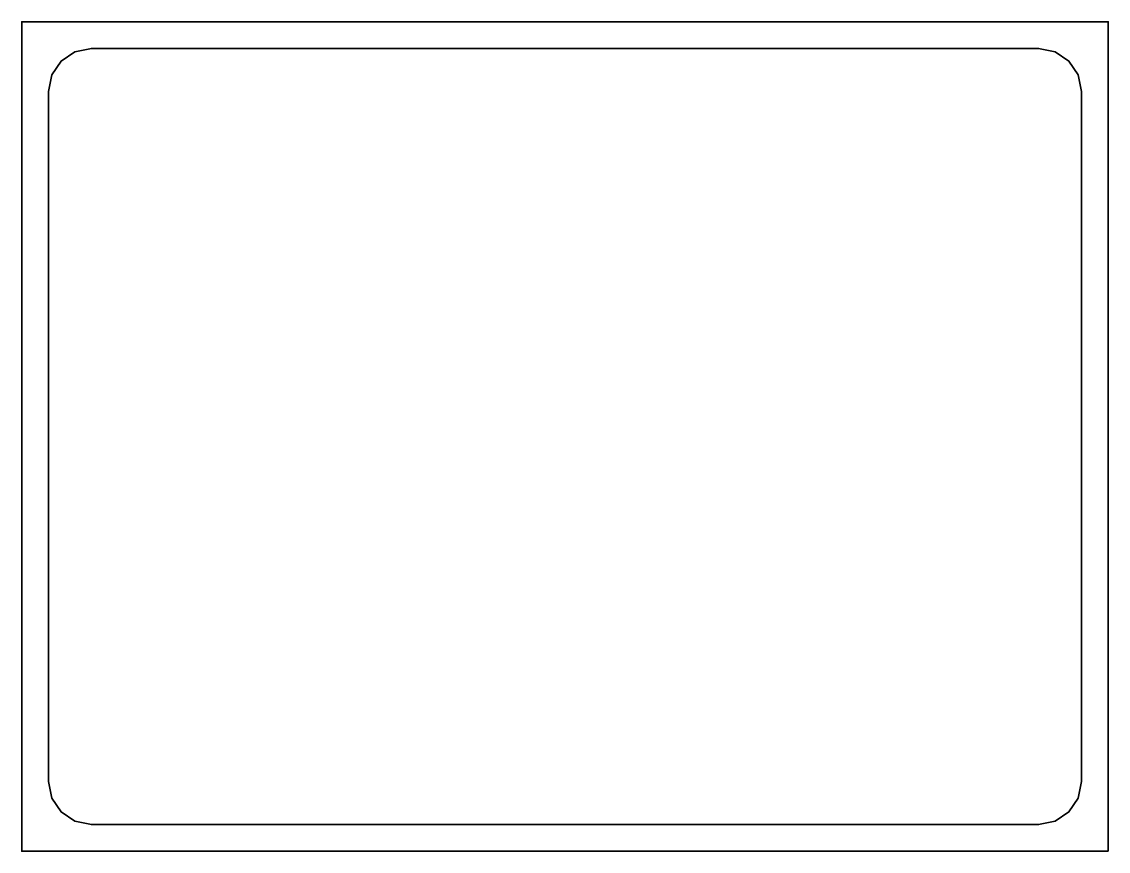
# Model space of a CAD drawing. Header units: millimetres. Extents: x -98 to 308, y -6 to 304.
import ezdxf

# ---------------------------------------------------------------- set-up
doc = ezdxf.new("R2010")
doc.units = ezdxf.units.MM
doc.header["$MEASUREMENT"] = 0
doc.layers.get('0').update_dxf_attribs({"lineweight": 0})
doc.layers.add('Safety', color=7, linetype='Continuous', lineweight=0)

msp = doc.modelspace()

# ---------------------------------------------------------------- linework, layer by layer
at = {"color": 1, "lineweight": 35, "true_color": 0xff0000}
msp.add_lwpolyline([(-88, 19.56), (-88, 84.03), (-88, 148.5), (-88, 212.97), (-88, 277.44), (-86.74, 283.69), (-83.3, 288.8), (-78.19, 292.24), (-71.94, 293.5), (16.53, 293.5), (105, 293.5), (193.47, 293.5), (281.94, 293.5), (288.19, 292.24), (293.3, 288.8), (296.74, 283.69), (298, 277.44), (298, 212.97), (298, 148.5), (298, 84.03), (298, 19.56), (296.74, 13.31), (293.3, 8.2), (288.19, 4.76), (281.94, 3.5), (193.47, 3.5), (105, 3.5), (16.53, 3.5), (-71.94, 3.5), (-78.19, 4.76), (-83.3, 8.2), (-86.74, 13.31)], close=True, dxfattribs=at)
at = {"layer": 'Safety', "color": 1, "lineweight": 35, "true_color": 0xff0000}
msp.add_lwpolyline([(308, -6.5), (-98, -6.5), (-98, 303.5), (308, 303.5)], close=True, dxfattribs=at)

doc.saveas('drawing.dxf')
